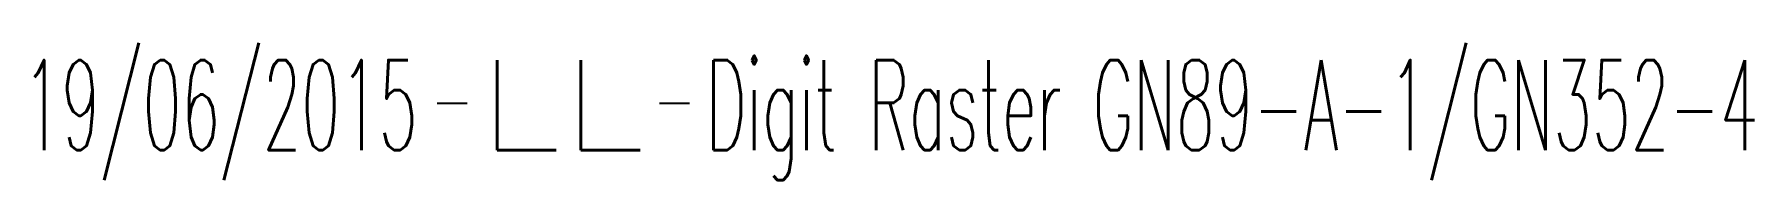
# Model space of a CAD drawing. Header units: millimetres. Extents: x 124011 to 124975, y 124999 to 125953.
# Drawn here: x 124702.45 to 124731.03, y 125148.42 to 125150.71 of the extents above; entities that cross this region are included whole.
import ezdxf
from ezdxf.enums import TextEntityAlignment as Align

# ---------------------------------------------------------------- set-up
doc = ezdxf.new("R2010")
doc.units = ezdxf.units.MM
doc.layers.get('0').update_dxf_attribs({"linetype": 'CONTINUOUS'})
doc.layers.add('P_910', color=7, linetype='CONTINUOUS')
doc.styles.get("Standard").update_dxf_attribs({"font": 'romans.shx', "width": 0.85})

# ---------------------------------------------------------------- blocks, each defined once
blk = doc.blocks.new('GIS_MODF')
at = {"color": 0, "linetype": 'Continuous', "flags": 128}
for points in [[(-2.176, -0.014), (-1.676, -0.014)], [(1.519, -0.014), (2.019, -0.014)]]:
    blk.add_lwpolyline(points, dxfattribs=at)
at = {"color": 0, "linetype": 'Continuous', "width": 0.5}
blk.add_attdef('DATE', text='', height=1.5, dxfattribs=at).set_placement((-2.502, -0.798), align=Align.RIGHT)
at = {"color": 0, "linetype": 'Continuous', "width": 1.771291}
blk.add_attdef('USER', text='', height=1.5, dxfattribs=at).set_placement((-1.507, -0.798), (1.276, -0.798), align=Align.FIT)
at = {"color": 0, "linetype": 'Continuous', "width": 0.5}
blk.add_attdef('DESC', (2.289, -0.798), '', height=1.5, dxfattribs=at)

msp = doc.modelspace()

# ---------------------------------------------------------------- block references
at = {"layer": 'P_910', "linetype": 'Continuous'}
ref = msp.add_blockref('GIS_MODF', (124711.316, 125149.722), dxfattribs=at)
ref.add_attrib('DATE', '19/06/2015', dxfattribs={"layer": '0', "color": 0, "linetype": 'Continuous', "height": 1.5, "width": 0.5}).set_placement((124708.814, 125148.924), align=Align.RIGHT)
ref.add_attrib('USER', 'LL', dxfattribs={"layer": '0', "color": 0, "linetype": 'Continuous', "height": 1.5, "width": 1.180861}).set_placement((124709.809, 125148.924), (124712.593, 125148.924), align=Align.FIT)
ref.add_attrib('DESC', 'Digit Raster GN89-A-1/GN352-4', (124713.605, 125148.924), dxfattribs={"layer": '0', "color": 0, "linetype": 'Continuous', "height": 1.5, "width": 0.5})

doc.saveas('drawing.dxf')
